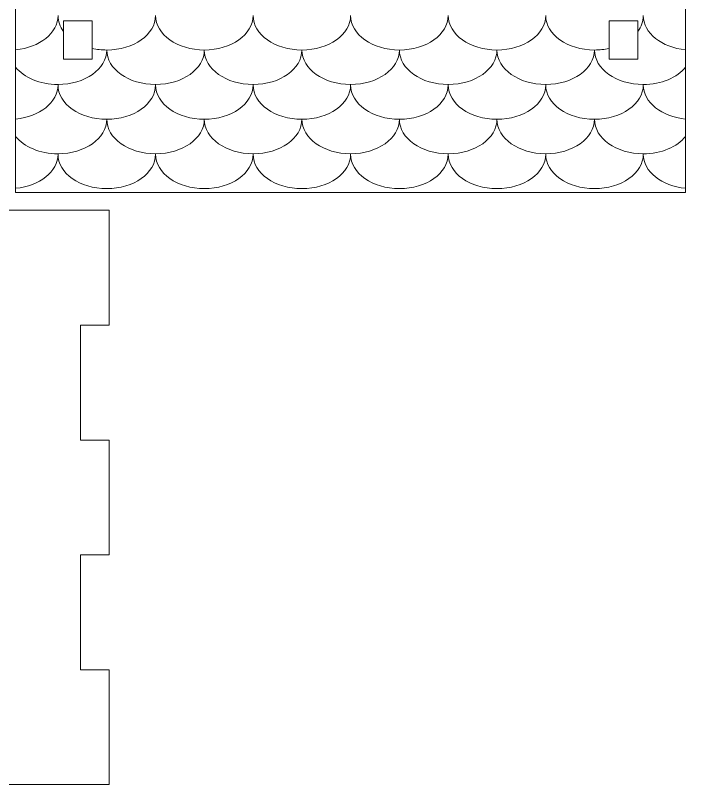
# Model space of a CAD drawing. Header units: inches. Extents: x -4.1 to 4.1, y -6.1 to 6.1.
# Drawn here: x -1.292 to 1.465, y -6.081 to -2.917 of the extents above; entities that cross this region are included whole.
import ezdxf

# ---------------------------------------------------------------- set-up
doc = ezdxf.new("R2010")
doc.units = ezdxf.units.IN
doc.header["$MEASUREMENT"] = 0
doc.layers.add('Layer 1', color=7, linetype='Continuous')

msp = doc.modelspace()

# ---------------------------------------------------------------- linework, layer by layer
at = {"layer": 'Layer 1', "color": 250, "lineweight": 9}
for points, knots in [([(1.4647, -1.0649), (1.4647, -1.0649), (1.1216, -1.0649), (1.1216, -1.0649), (1.1216, -1.0649), (1.1216, -0.6936), (1.1216, -0.6936), (1.1216, -0.6936), (0.7785, -0.6936), (0.7785, -0.6936), (0.7785, -0.6936), (0.7785, -1.0649), (0.7785, -1.0649), (0.7785, -1.0649), (0.4354, -1.0649), (0.4354, -1.0649), (0.4354, -1.0649), (0.4354, -0.6936), (0.4354, -0.6936), (0.4354, -0.6936), (0.0923, -0.6936), (0.0923, -0.6936), (0.0923, -0.6936), (0.0923, -1.0649), (0.0923, -1.0649), (0.0923, -1.0649), (-0.2508, -1.0649), (-0.2508, -1.0649), (-0.2508, -1.0649), (-0.2508, -0.6936), (-0.2508, -0.6936), (-0.2508, -0.6936), (-0.594, -0.6936), (-0.594, -0.6936), (-0.594, -0.6936), (-0.594, -1.0649), (-0.594, -1.0649), (-0.594, -1.0649), (-0.9371, -1.0649), (-0.9371, -1.0649), (-0.9371, -1.0649), (-0.9371, -0.6936), (-0.9371, -0.6936), (-0.9371, -0.6936), (-1.2912, -0.6936), (-1.2912, -0.6936), (-1.2912, -0.6936), (-1.2912, -3.6464), (-1.2912, -3.6464), (-1.2912, -3.6464), (1.4647, -3.6464), (1.4647, -3.6464), (1.4647, -3.6464), (1.4647, -1.0649), (1.4647, -1.0649)], [0, 0, 0, 0, 0.055556, 0.055556, 0.055556, 0.111111, 0.111111, 0.111111, 0.166667, 0.166667, 0.166667, 0.222222, 0.222222, 0.222222, 0.277778, 0.277778, 0.277778, 0.333333, 0.333333, 0.333333, 0.388889, 0.388889, 0.388889, 0.444444, 0.444444, 0.444444, 0.5, 0.5, 0.5, 0.555556, 0.555556, 0.555556, 0.611111, 0.611111, 0.611111, 0.666667, 0.666667, 0.666667, 0.722222, 0.722222, 0.722222, 0.777778, 0.777778, 0.777778, 0.833333, 0.833333, 0.833333, 0.888889, 0.888889, 0.888889, 0.944444, 0.944444, 0.944444, 1, 1, 1, 1]), ([(-1.0944, -2.9398), (-1.0944, -2.9398), (-0.9763, -2.9398), (-0.9763, -2.9398), (-0.9763, -2.9398), (-0.9763, -3.0973), (-0.9763, -3.0973), (-0.9763, -3.0973), (-1.0944, -3.0973), (-1.0944, -3.0973), (-1.0944, -3.0973), (-1.0944, -2.9398), (-1.0944, -2.9398)], [0, 0, 0, 0, 0.25, 0.25, 0.25, 0.5, 0.5, 0.5, 0.75, 0.75, 0.75, 1, 1, 1, 1]), ([(1.1497, -2.9398), (1.1497, -2.9398), (1.2678, -2.9398), (1.2678, -2.9398), (1.2678, -2.9398), (1.2678, -3.0973), (1.2678, -3.0973), (1.2678, -3.0973), (1.1497, -3.0973), (1.1497, -3.0973), (1.1497, -3.0973), (1.1497, -2.9398), (1.1497, -2.9398)], [0, 0, 0, 0, 0.25, 0.25, 0.25, 0.5, 0.5, 0.5, 0.75, 0.75, 0.75, 1, 1, 1, 1]), ([(-4.0559, -3.719), (-4.0559, -3.719), (-3.426, -3.719), (-3.426, -3.719), (-3.426, -3.719), (-3.426, -3.8371), (-3.426, -3.8371), (-3.426, -3.8371), (-2.796, -3.8371), (-2.796, -3.8371), (-2.796, -3.8371), (-2.796, -3.719), (-2.796, -3.719), (-2.796, -3.719), (-2.1661, -3.719), (-2.1661, -3.719), (-2.1661, -3.719), (-2.1661, -3.8371), (-2.1661, -3.8371), (-2.1661, -3.8371), (-1.5362, -3.8371), (-1.5362, -3.8371), (-1.5362, -3.8371), (-1.5362, -3.719), (-1.5362, -3.719), (-1.5362, -3.719), (-0.9063, -3.719), (-0.9063, -3.719)], [0, 0, 0, 0, 0.111111, 0.111111, 0.111111, 0.222222, 0.222222, 0.222222, 0.333333, 0.333333, 0.333333, 0.444444, 0.444444, 0.444444, 0.555556, 0.555556, 0.555556, 0.666667, 0.666667, 0.666667, 0.777778, 0.777778, 0.777778, 0.888889, 0.888889, 0.888889, 1, 1, 1, 1]), ([(-0.9063, -6.0812), (-0.9063, -6.0812), (-0.9063, -5.6087), (-0.9063, -5.6087), (-0.9063, -5.6087), (-1.0244, -5.6087), (-1.0244, -5.6087), (-1.0244, -5.6087), (-1.0244, -5.1363), (-1.0244, -5.1363), (-1.0244, -5.1363), (-0.9063, -5.1363), (-0.9063, -5.1363), (-0.9063, -5.1363), (-0.9063, -4.6639), (-0.9063, -4.6639), (-0.9063, -4.6639), (-1.0244, -4.6639), (-1.0244, -4.6639), (-1.0244, -4.6639), (-1.0244, -4.1914), (-1.0244, -4.1914), (-1.0244, -4.1914), (-0.9063, -4.1914), (-0.9063, -4.1914), (-0.9063, -4.1914), (-0.9063, -3.719), (-0.9063, -3.719)], [0, 0, 0, 0, 0.111111, 0.111111, 0.111111, 0.222222, 0.222222, 0.222222, 0.333333, 0.333333, 0.333333, 0.444444, 0.444444, 0.444444, 0.555556, 0.555556, 0.555556, 0.666667, 0.666667, 0.666667, 0.777778, 0.777778, 0.777778, 0.888889, 0.888889, 0.888889, 1, 1, 1, 1]), ([(-4.0559, -6.0812), (-4.0559, -6.0812), (-3.4259, -6.0812), (-3.4259, -6.0812), (-3.4259, -6.0812), (-3.4259, -5.9631), (-3.4259, -5.9631), (-3.4259, -5.9631), (-2.796, -5.9631), (-2.796, -5.9631), (-2.796, -5.9631), (-2.796, -6.0812), (-2.796, -6.0812), (-2.796, -6.0812), (-2.1661, -6.0812), (-2.1661, -6.0812), (-2.1661, -6.0812), (-2.1661, -5.9631), (-2.1661, -5.9631), (-2.1661, -5.9631), (-1.5362, -5.9631), (-1.5362, -5.9631), (-1.5362, -5.9631), (-1.5362, -6.0812), (-1.5362, -6.0812), (-1.5362, -6.0812), (-0.9063, -6.0812), (-0.9063, -6.0812)], [0, 0, 0, 0, 0.111111, 0.111111, 0.111111, 0.222222, 0.222222, 0.222222, 0.333333, 0.333333, 0.333333, 0.444444, 0.444444, 0.444444, 0.555556, 0.555556, 0.555556, 0.666667, 0.666667, 0.666667, 0.777778, 0.777778, 0.777778, 0.888889, 0.888889, 0.888889, 1, 1, 1, 1])]:
    msp.add_open_spline(points, degree=3, knots=knots, dxfattribs=at)
at = {"layer": 'Layer 1', "color": 1, "lineweight": 9}
for points, knots in [([(-1.0944, -2.9835), (-1.1088, -2.964), (-1.117, -2.9417), (-1.117, -2.9181), (-1.117, -2.99), (-1.1929, -3.0495), (-1.2912, -3.0586)], [0, 0, 0, 0, 0.5, 0.5, 0.5, 1, 1, 1, 1]), ([(1.1497, -3.0534), (1.1308, -3.0576), (1.1107, -3.0598), (1.0898, -3.0598), (0.979, -3.0598), (0.8892, -2.9964), (0.8892, -2.9181), (0.8892, -2.9964), (0.7994, -3.0598), (0.6886, -3.0598), (0.5778, -3.0598), (0.488, -2.9964), (0.488, -2.9181), (0.488, -2.9964), (0.3981, -3.0598), (0.2873, -3.0598), (0.1765, -3.0598), (0.0867, -2.9964), (0.0867, -2.9181), (0.0867, -2.9964), (-0.0031, -3.0598), (-0.1139, -3.0598), (-0.2247, -3.0598), (-0.3145, -2.9964), (-0.3145, -2.9181), (-0.3145, -2.9964), (-0.4043, -3.0598), (-0.5151, -3.0598), (-0.6259, -3.0598), (-0.7158, -2.9964), (-0.7158, -2.9181), (-0.7158, -2.9964), (-0.8056, -3.0598), (-0.9164, -3.0598), (-0.9372, -3.0598), (-0.9574, -3.0576), (-0.9763, -3.0534)], [0, 0, 0, 0, 0.083333, 0.083333, 0.083333, 0.166667, 0.166667, 0.166667, 0.25, 0.25, 0.25, 0.333333, 0.333333, 0.333333, 0.416667, 0.416667, 0.416667, 0.5, 0.5, 0.5, 0.583333, 0.583333, 0.583333, 0.666667, 0.666667, 0.666667, 0.75, 0.75, 0.75, 0.833333, 0.833333, 0.833333, 0.916667, 0.916667, 0.916667, 1, 1, 1, 1]), ([(1.4647, -3.0586), (1.3664, -3.0495), (1.2905, -2.99), (1.2905, -2.9181), (1.2905, -2.9417), (1.2823, -2.964), (1.2678, -2.9835)], [0, 0, 0, 0, 0.5, 0.5, 0.5, 1, 1, 1, 1]), ([(1.4647, -3.1301), (1.4301, -3.1728), (1.365, -3.2016), (1.2905, -3.2016), (1.1797, -3.2016), (1.0898, -3.1381), (1.0898, -3.0598), (1.0898, -3.1381), (1, -3.2016), (0.8892, -3.2016), (0.7784, -3.2016), (0.6886, -3.1381), (0.6886, -3.0598), (0.6886, -3.1381), (0.5988, -3.2016), (0.488, -3.2016), (0.3772, -3.2016), (0.2873, -3.1381), (0.2873, -3.0598), (0.2873, -3.1381), (0.1975, -3.2016), (0.0867, -3.2016), (-0.0241, -3.2016), (-0.1139, -3.1381), (-0.1139, -3.0598), (-0.1139, -3.1381), (-0.2037, -3.2016), (-0.3145, -3.2016), (-0.4253, -3.2016), (-0.5151, -3.1381), (-0.5151, -3.0598), (-0.5151, -3.1381), (-0.605, -3.2016), (-0.7158, -3.2016), (-0.8266, -3.2016), (-0.9164, -3.1381), (-0.9164, -3.0598), (-0.9164, -3.1381), (-1.0062, -3.2016), (-1.117, -3.2016), (-1.1916, -3.2016), (-1.2567, -3.1728), (-1.2912, -3.1301)], [0, 0, 0, 0, 0.071429, 0.071429, 0.071429, 0.142857, 0.142857, 0.142857, 0.214286, 0.214286, 0.214286, 0.285714, 0.285714, 0.285714, 0.357143, 0.357143, 0.357143, 0.428571, 0.428571, 0.428571, 0.5, 0.5, 0.5, 0.571429, 0.571429, 0.571429, 0.642857, 0.642857, 0.642857, 0.714286, 0.714286, 0.714286, 0.785714, 0.785714, 0.785714, 0.857143, 0.857143, 0.857143, 0.928571, 0.928571, 0.928571, 1, 1, 1, 1]), ([(1.4647, -3.3436), (1.3664, -3.3345), (1.2905, -3.275), (1.2905, -3.2031), (1.2905, -3.2814), (1.2006, -3.3448), (1.0898, -3.3448), (0.979, -3.3448), (0.8892, -3.2814), (0.8892, -3.2031), (0.8892, -3.2814), (0.7994, -3.3448), (0.6886, -3.3448), (0.5778, -3.3448), (0.488, -3.2814), (0.488, -3.2031), (0.488, -3.2814), (0.3981, -3.3448), (0.2873, -3.3448), (0.1765, -3.3448), (0.0867, -3.2814), (0.0867, -3.2031), (0.0867, -3.2814), (-0.0031, -3.3448), (-0.1139, -3.3448), (-0.2247, -3.3448), (-0.3145, -3.2814), (-0.3145, -3.2031), (-0.3145, -3.2814), (-0.4043, -3.3448), (-0.5151, -3.3448), (-0.6259, -3.3448), (-0.7158, -3.2814), (-0.7158, -3.2031), (-0.7158, -3.2814), (-0.8056, -3.3448), (-0.9164, -3.3448), (-1.0272, -3.3448), (-1.117, -3.2814), (-1.117, -3.2031), (-1.117, -3.275), (-1.1929, -3.3345), (-1.2912, -3.3436)], [0, 0, 0, 0, 0.071429, 0.071429, 0.071429, 0.142857, 0.142857, 0.142857, 0.214286, 0.214286, 0.214286, 0.285714, 0.285714, 0.285714, 0.357143, 0.357143, 0.357143, 0.428571, 0.428571, 0.428571, 0.5, 0.5, 0.5, 0.571429, 0.571429, 0.571429, 0.642857, 0.642857, 0.642857, 0.714286, 0.714286, 0.714286, 0.785714, 0.785714, 0.785714, 0.857143, 0.857143, 0.857143, 0.928571, 0.928571, 0.928571, 1, 1, 1, 1]), ([(1.4647, -3.4151), (1.4301, -3.4578), (1.365, -3.4865), (1.2905, -3.4865), (1.1797, -3.4865), (1.0898, -3.4231), (1.0898, -3.3448), (1.0898, -3.4231), (1, -3.4865), (0.8892, -3.4865), (0.7784, -3.4865), (0.6886, -3.4231), (0.6886, -3.3448), (0.6886, -3.4231), (0.5988, -3.4865), (0.488, -3.4865), (0.3772, -3.4865), (0.2873, -3.4231), (0.2873, -3.3448), (0.2873, -3.4231), (0.1975, -3.4865), (0.0867, -3.4865), (-0.0241, -3.4865), (-0.1139, -3.4231), (-0.1139, -3.3448), (-0.1139, -3.4231), (-0.2037, -3.4865), (-0.3145, -3.4865), (-0.4253, -3.4865), (-0.5151, -3.4231), (-0.5151, -3.3448), (-0.5151, -3.4231), (-0.605, -3.4865), (-0.7158, -3.4865), (-0.8266, -3.4865), (-0.9164, -3.4231), (-0.9164, -3.3448), (-0.9164, -3.4231), (-1.0062, -3.4865), (-1.117, -3.4865), (-1.1916, -3.4865), (-1.2567, -3.4578), (-1.2912, -3.4151)], [0, 0, 0, 0, 0.071429, 0.071429, 0.071429, 0.142857, 0.142857, 0.142857, 0.214286, 0.214286, 0.214286, 0.285714, 0.285714, 0.285714, 0.357143, 0.357143, 0.357143, 0.428571, 0.428571, 0.428571, 0.5, 0.5, 0.5, 0.571429, 0.571429, 0.571429, 0.642857, 0.642857, 0.642857, 0.714286, 0.714286, 0.714286, 0.785714, 0.785714, 0.785714, 0.857143, 0.857143, 0.857143, 0.928571, 0.928571, 0.928571, 1, 1, 1, 1]), ([(1.4647, -3.6286), (1.3664, -3.6194), (1.2905, -3.56), (1.2905, -3.4881), (1.2905, -3.5663), (1.2006, -3.6298), (1.0898, -3.6298), (0.979, -3.6298), (0.8892, -3.5663), (0.8892, -3.4881), (0.8892, -3.5663), (0.7994, -3.6298), (0.6886, -3.6298), (0.5778, -3.6298), (0.488, -3.5663), (0.488, -3.4881), (0.488, -3.5663), (0.3981, -3.6298), (0.2873, -3.6298), (0.1765, -3.6298), (0.0867, -3.5663), (0.0867, -3.4881), (0.0867, -3.5663), (-0.0031, -3.6298), (-0.1139, -3.6298), (-0.2247, -3.6298), (-0.3145, -3.5663), (-0.3145, -3.4881), (-0.3145, -3.5663), (-0.4043, -3.6298), (-0.5151, -3.6298), (-0.6259, -3.6298), (-0.7158, -3.5663), (-0.7158, -3.4881), (-0.7158, -3.5663), (-0.8056, -3.6298), (-0.9164, -3.6298), (-1.0272, -3.6298), (-1.117, -3.5663), (-1.117, -3.4881), (-1.117, -3.56), (-1.1929, -3.6194), (-1.2912, -3.6286)], [0, 0, 0, 0, 0.071429, 0.071429, 0.071429, 0.142857, 0.142857, 0.142857, 0.214286, 0.214286, 0.214286, 0.285714, 0.285714, 0.285714, 0.357143, 0.357143, 0.357143, 0.428571, 0.428571, 0.428571, 0.5, 0.5, 0.5, 0.571429, 0.571429, 0.571429, 0.642857, 0.642857, 0.642857, 0.714286, 0.714286, 0.714286, 0.785714, 0.785714, 0.785714, 0.857143, 0.857143, 0.857143, 0.928571, 0.928571, 0.928571, 1, 1, 1, 1])]:
    msp.add_open_spline(points, degree=3, knots=knots, dxfattribs=at)

doc.saveas('drawing.dxf')
